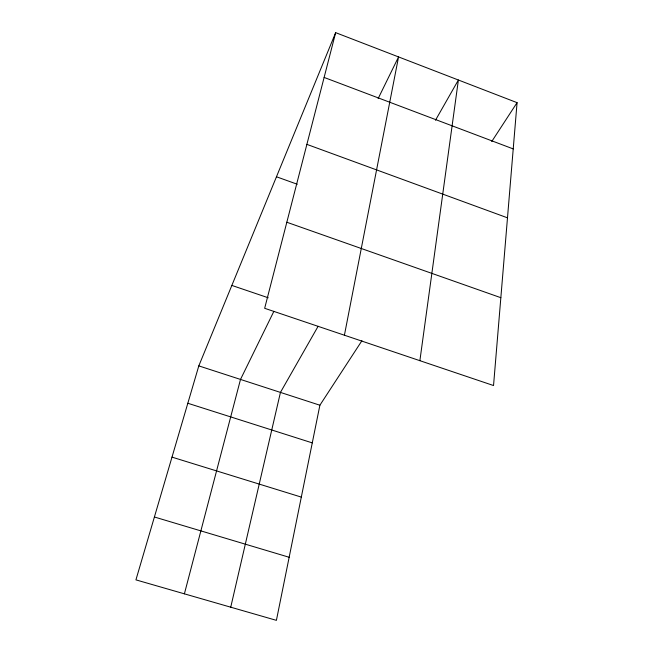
<?xml version="1.0" encoding="UTF-8"?>
<svg xmlns="http://www.w3.org/2000/svg" width="653" height="653" viewBox="0 0 653 653"><rect width="100%" height="100%" fill="white"/><g stroke="black" fill="none" stroke-linecap="round" stroke-linejoin="round"><path stroke-width="0.98" d="M517.07 102.66L493.537 385.539L264.661 308.298L335.658 32.65L517.07 102.66L491.742 141.521M419.879 360.685L458.39 80.017L435.478 120.25M344.409 335.209L398.559 56.925L378.144 98.587M361.925 340.727L319.888 405.219L276.407 620.35L135.93 579.872L198.806 365.884L335.658 32.65M230.738 607.192L280.447 392.404L318.109 326.296M184.399 593.838L240.5 379.434L273.86 311.359M154.402 516.996L289.157 557.27M171.992 457.133L301.319 497.104M187.827 403.26L312.281 442.889M198.806 365.884L319.888 405.219M231.848 285.426L268.236 297.776M286.83 222.249L500.843 297.695M276.472 176.775L297.262 184.244M306.886 144.37L507.487 217.824M324.125 77.438L513.225 148.917"/></g></svg>
